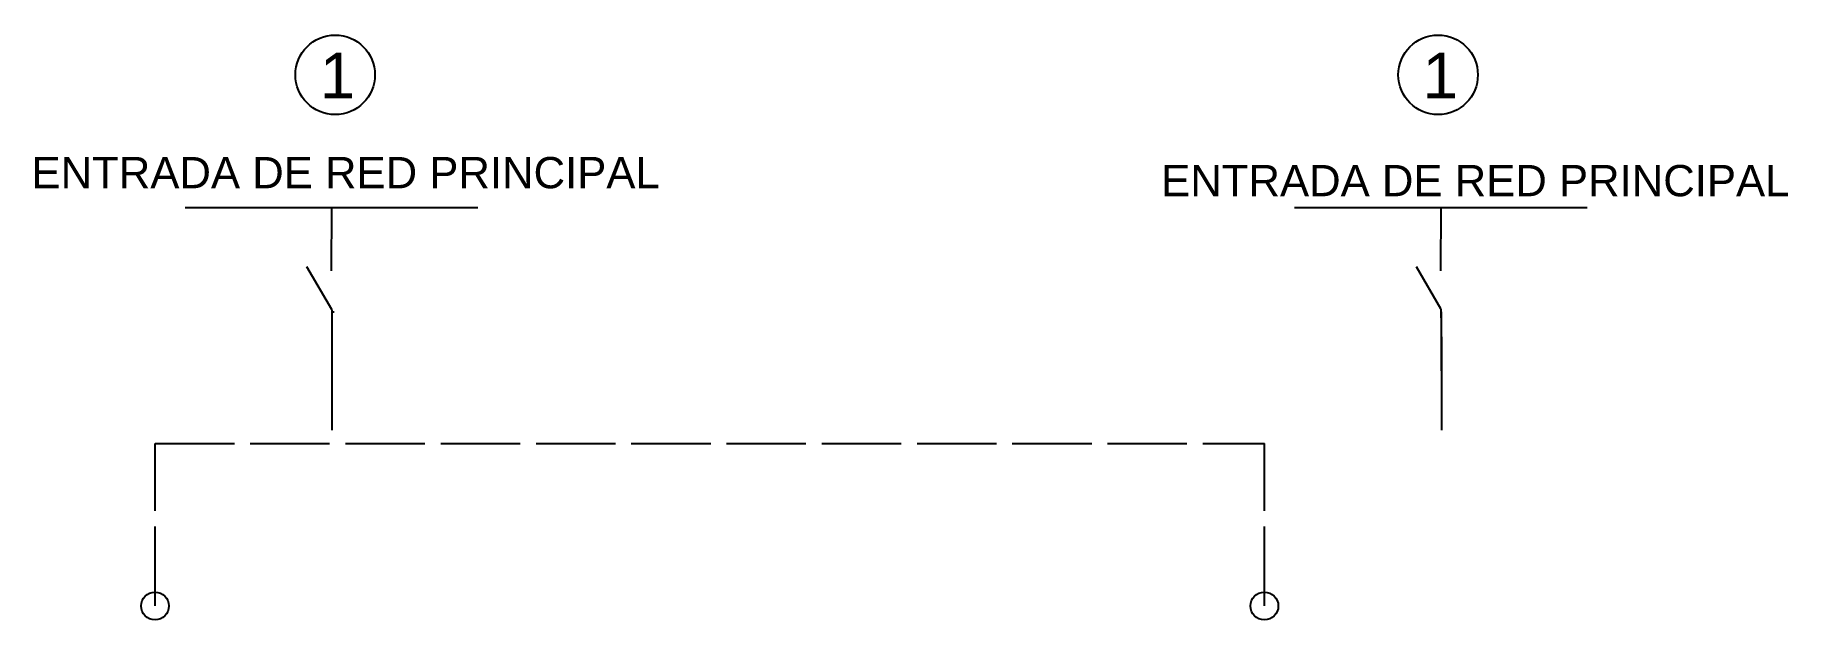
# Model space of a CAD drawing. Header units: millimetres. Extents: x -109 to 115, y -24 to 51.
import ezdxf

# ---------------------------------------------------------------- set-up
doc = ezdxf.new("R2010")
doc.units = ezdxf.units.MM
doc.linetypes.add('DASHEDX2', pattern=[3.048, 2.54, -0.508])
doc.layers.add('ACOT', color=7, linetype='Continuous')
doc.styles.add('arial unicode ms', font='ARIALUNI.TTF')
doc.styles.get("Standard").update_dxf_attribs({"font": 'arial.ttf'})

msp = doc.modelspace()

# ---------------------------------------------------------------- linework, layer by layer
at = {"color": 0}
for p, q in [((-89.77, 28.49), (-52.33, 28.49)), ((-71.05, 28.49), (-71.1, 20.39)), ((52.22, 28.49), (89.66, 28.49)), ((70.94, 28.49), (70.89, 20.39)), ((-71.02, 15.44), (-74.19, 20.88)), ((70.94, 15.51), (67.8, 20.88)), ((70.94, 15.51), (71, 10.78)), ((71, 10.78), (71, 0))]:
    msp.add_line(p, q, dxfattribs=at)
for p, q in [((-71.02, 15.44), (-71, 0)), ((-71.02, 15.14), (-70.7, 15.14)), ((70.99, 15.14), (71, 0))]:
    msp.add_line(p, q)
at = {"linetype": 'DASHEDX2', "ltscale": 4}
for p, q in [((-93.64, -22.49), (-93.64, -1.7)), ((-93.64, -1.7), (48.35, -1.7)), ((48.35, -22.49), (48.35, -1.7))]:
    msp.add_line(p, q, dxfattribs=at)
for centre in [(-93.64, -22.49), (48.35, -22.49)]:
    msp.add_circle(centre, 1.78)
at = {"layer": 'ACOT', "color": 0}
for centre in [(-70.58, 45.46), (70.58, 45.46)]:
    msp.add_circle(centre, 5.09, dxfattribs=at)

# ---------------------------------------------------------------- texts
at = {"color": 0, "style": 'arial unicode ms'}
for p in [(-72.56, 42.44), (68.6, 42.44)]:
    msp.add_text('1', height=5.85, dxfattribs=at).set_placement(p)
at = {"color": 0}
for p in [(-109.45, 30.95), (35.14, 29.93)]:
    msp.add_text('ENTRADA DE RED PRINCIPAL', height=4, dxfattribs=at).set_placement(p)

doc.saveas('drawing.dxf')
